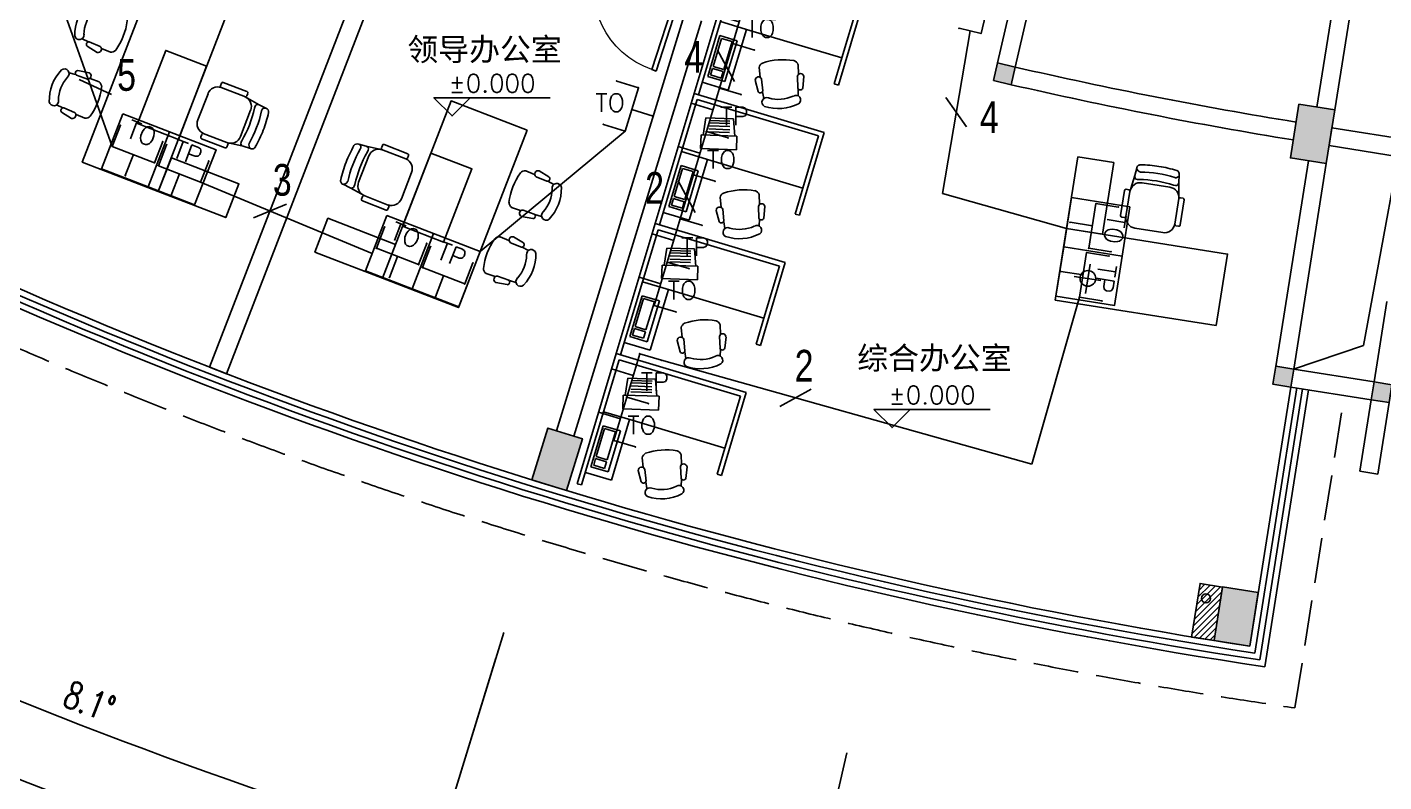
# Model space of a CAD drawing. Extents: x 13680 to 1640314, y -473492 to 65390.
# Drawn here: x 1499675 to 1514661, y -348503 to -340165 of the extents above; entities that cross this region are included whole.
import ezdxf
from ezdxf.enums import TextEntityAlignment as Align

# ---------------------------------------------------------------- set-up
doc = ezdxf.new("R2010")
doc.units = 0
doc.header["$LTSCALE"] = 1000
doc.header["$MEASUREMENT"] = 0
doc.linetypes.add('DASH', pattern=[0.35, 0.25, -0.1])
doc.layers.add('04071 FF-TXT', color=3, linetype='Continuous', lineweight=25)
for name, color, linetype in [('AXIS', 1, 'Continuous'), ('COLUMN', 255, 'Continuous'), ('DIM-照明', 3, 'Continuous'), ('door', 2, 'Continuous'), ('EQUIP-通讯', 6, 'Continuous'), ('HATCH', 8, 'Continuous'), ('PUB_HATCH', 8, 'Continuous'), ('STAIR', 2, 'Continuous'), ('VPIPE-雨水', 4, 'DASH'), ('WALL', 255, 'Continuous'), ('WINDOW', 2, 'Continuous'), ('WIRE-照明', 120, 'Continuous'), ('室外建筑', 8, 'Continuous'), ('装修家具', 8, 'Continuous')]:
    doc.layers.add(name, color=color, linetype=linetype)
doc.styles.add('_TCH_DIM_T3', font='SIMPLEX', dxfattribs={"width": 0.705882, "bigfont": 'GBCBIG'})
doc.styles.add('_TEL_DIM', font='SIMPLEX', dxfattribs={"width": 0.8, "height": 3.5, "bigfont": 'HZTXT'})
doc.styles.add('IN-C', font='')
doc.styles.add('IN-E', font='simplex.shx')
doc.styles.get("Standard").update_dxf_attribs({"font": 'haiwenrs.shx', "bigfont": 'hztxt.shx'})
doc.styles.get('IN-C').set_extended_font_data('SimSun')
doc.dimstyles.new('_TCH_ARROW&&100', dxfattribs={"dimtxt": 297.5, "dimasz": 200, "dimexe": 250, "dimexo": 300, "dimgap": 126.25, "dimtad": 1, "dimdec": 0, "dimzin": 0, "dimdsep": 46, "dimtxsty": '_TCH_DIM_T3', "dimcen": 0.09, "dimclrt": 7, "dimazin": 2, "dimtfac": 1, "dimtdec": 0, "dimtix": 1, "dimtmove": 2, "dimatfit": 3, "dimfxl": 1, "dimtolj": 1, "dimtzin": 0, "dimarcsym": 0})

# ---------------------------------------------------------------- blocks, each defined once
blk = doc.blocks.new('A$C3ECB1412')
at = {"layer": '装修家具', "color": 8}
for p, q in [((0, 1500), (0, 0)), ((0, 1500), (0, 0)), ((1500, 1500), (0, 1500)), ((0, 1500), (50, 1500)), ((1500, 1500), (1500, 544)), ((50, 1444), (50, 844)), ((50, 1444), (1450, 1444)), ((201, 1278), (496, 1355)), ((496, 1355), (567, 1176)), ((1450, 1444), (1450, 844)), ((201, 1278), (227, 1087)), ((244, 1263), (466, 1322)), ((250, 1237), (473, 1295)), ((259, 1205), (482, 1263)), ((268, 1171), (491, 1229)), ((276, 1140), (499, 1199)), ((205, 1083), (588, 1184)), ((243, 937), (205, 1083)), ((588, 1184), (626, 1037)), ((626, 1037), (243, 937)), ((50, 844), (50, 0)), ((50, 844), (50, 0)), ((390, 844), (50, 844)), ((350, 144), (350, 844)), ((390, 844), (1450, 844)), ((1450, 844), (1450, 544)), ((90, 695), (90, 223)), ((289, 695), (90, 695)), ((115, 670), (115, 347)), ((239, 670), (115, 670)), ((239, 347), (239, 670)), ((289, 223), (289, 695)), ((1008, 635), (1043, 536)), ((605, 480), (646, 383)), ((1081, 386), (1038, 507)), ((1132, 400), (1108, 527)), ((1450, 544), (1500, 544)), ((115, 347), (239, 347)), ((239, 323), (115, 323)), ((115, 323), (115, 248)), ((239, 248), (239, 323)), ((671, 223), (604, 333)), ((719, 246), (669, 365)), ((1088, 377), (1108, 304)), ((90, 223), (289, 223)), ((115, 248), (239, 248)), ((719, 236), (753, 168)), ((0, 0), (50, 0)), ((50, 144), (350, 144))]:
    blk.add_line(p, q, dxfattribs=at)
for centre, radius, start, end in [((1036, -39), 708, 96.8246, 125.3087), ((950, 594), 70.3, 35.575, 88.634), ((675, 488), 70.3, 133.4994, 186.5584), ((1074, 512), 36.8, 24.5799, 187.0599), ((639, 344), 36.8, 35.0735, 197.5535), ((1098, 254), 51.9, 322.3317, 140.7492), ((1104, 401), 27.9, 213.3494, 358.8432), ((691, 242), 27.9, 223.2902, 8.784), ((795, 137), 51.9, 81.3842, 259.8017), ((800, 575), 489, 268.3277, 313.8056), ((797, 582), 394, 270.7801, 311.3533)]:
    blk.add_arc(centre, radius, start, end, dxfattribs=at)
blk = doc.blocks.new('A$C4CDD4A0C')
at = {"layer": '装修家具', "color": 8}
for p, q in [((1426, 1634), (1426, 1335)), ((1264, 1482), (1593, 1482)), ((386, 1218), (386, 1188)), ((682, 1234), (402, 1234)), ((697, 1188), (697, 1218)), ((222, 1146), (139, 1139)), ((371, 1167), (222, 1146)), ((260, 1116), (258, 1094)), ((288, 1056), (288, 744)), ((685, 1173), (405, 1173)), ((682, 1172), (682, 1172)), ((794, 744), (794, 1056)), ((794, 1056), (794, 1056)), ((139, 663), (222, 654)), ((222, 654), (371, 633)), ((258, 709), (259, 686)), ((386, 612), (386, 582)), ((395, 628), (682, 628)), ((682, 628), (682, 628)), ((697, 582), (697, 612)), ((402, 566), (682, 566))]:
    blk.add_line(p, q, dxfattribs=at)
for points in [[(917, 1400), (917, 1800), (117, 1800), (117, 1400)], [(1717, 0), (1717, 1800), (917, 1800), (917, 0)]]:
    blk.add_lwpolyline(points, close=True, dxfattribs=at)
blk.add_circle((1425, 1482), 86.5, dxfattribs=at)
for centre, radius, start, end in [((402, 1218), 15.6, 90, 180), ((682, 1218), 15.6, 0, 90), ((1453, 898), 1374, 171.4477, 179.9347), ((133, 1101), 38.4, 81.1166, 176.8521), ((118, 1087), 55.7, 6.303, 68.0435), ((1455, 900), 1296, 171.4477, 188.5523), ((230, 1117), 30.1, 357.8693, 100.843), ((1539, 901), 1296, 171.4477, 188.5523), ((405, 1056), 117, 90, 180), ((402, 1188), 15.6, 180, 261.0411), ((682, 1188), 15.6, 270, 0), ((678, 1056), 117, 0, 88.0898), ((1453, 902), 1374, 180.0653, 188.5523), ((136, 705), 41.7, 190.1524, 273.9531), ((137, 700), 37.3, 272.6932, 11.282), ((227, 686), 32.5, 262.6639, 359.9194), ((405, 744), 117, 180, 266.9085), ((402, 612), 15.6, 90, 180), ((678, 744), 117, 271.9102, 0), ((682, 612), 15.6, 0, 90), ((402, 582), 15.6, 180, 270), ((682, 582), 15.6, 270, 0)]:
    blk.add_arc(centre, radius, start, end, dxfattribs=at)
blk = doc.blocks.new('A$C0B520725')
at = {"layer": '装修家具', "color": 8}
for p, q in [((574, 2310), (501, 2330)), ((582, 2303), (704, 2260)), ((597, 2354), (724, 2330)), ((832, 2230), (733, 2265)), ((432, 1942), (364, 1976)), ((419, 1893), (529, 1826)), ((442, 1941), (561, 1891)), ((676, 1828), (579, 1868)), ((292, 1581), (219, 1601)), ((300, 1574), (422, 1531)), ((315, 1625), (442, 1601)), ((550, 1500), (451, 1536)), ((1754, 1369), (1641, 1079)), ((1903, 1486), (1892, 1457)), ((1901, 1437), (1901, 1437)), ((2168, 1334), (1901, 1437)), ((2184, 1393), (1923, 1494)), ((2182, 1345), (2193, 1373)), ((150, 1213), (82, 1246)), ((160, 1212), (279, 1162)), ((2320, 1247), (2189, 1320)), ((2267, 1208), (2274, 1230)), ((2394, 1208), (2320, 1247)), ((137, 1164), (247, 1097)), ((394, 1098), (297, 1139)), ((1641, 1079), (1641, 1079)), ((2113, 896), (2225, 1186)), ((1684, 920), (1673, 892)), ((1701, 930), (1962, 829)), ((1704, 929), (1704, 929)), ((1682, 872), (1943, 771)), ((1963, 779), (1974, 808)), ((1996, 822), (2142, 788)), ((2118, 830), (2128, 849)), ((2142, 788), (2223, 765))]:
    blk.add_line(p, q, dxfattribs=at)
for points in [[(1123, 2572), (365, 613), (1204, 289), (1962, 2247)], [(1739, 1672), (1427, 864), (974, 1039), (1287, 1847)], [(1349, 662), (1204, 289), (1950, 0), (2095, 373)]]:
    blk.add_lwpolyline(points, close=True, dxfattribs=at)
for centre, radius, start, end in [((771, 2022), 489, 136.1102, 181.5881), ((778, 2019), 394, 138.5626, 179.1358), ((450, 2320), 51.9, 309.1666, 127.5841), ((598, 2326), 27.9, 91.0726, 236.5665), ((708, 2297), 36.8, 262.856, 65.3359), ((158, 2259), 708, 324.6071, 353.0912), ((791, 2173), 70.3, 1.2819, 54.3409), ((333, 2018), 51.9, 190.1142, 8.5317), ((438, 1914), 27.9, 81.1318, 226.6257), ((540, 1861), 36.8, 252.3624, 54.8424), ((684, 1898), 70.3, 263.3575, 316.4165), ((489, 1293), 489, 136.1102, 181.5881), ((496, 1290), 394, 138.5626, 179.1358), ((168, 1591), 51.9, 309.1666, 127.5841), ((316, 1597), 27.9, 91.0726, 236.5665), ((426, 1567), 36.8, 262.856, 65.3359), ((509, 1443), 70.3, 1.2819, 54.3409), ((-124, 1530), 708, 324.6071, 353.0912), ((1862, 1327), 117, 70.7594, 158.8492), ((1906, 1451), 15.6, 158.8492, 248.8492), ((1917, 1480), 15.6, 68.8492, 158.8492), ((2179, 1379), 15.6, 338.8492, 68.8492), ((51, 1288), 51.9, 190.1142, 8.5317), ((156, 1184), 27.9, 81.1318, 226.6257), ((1002, 1491), 1296, 330.2968, 347.4015), ((2167, 1350), 15.6, 248.8492, 338.8492), ((2116, 1228), 117, 338.8492, 65.7577), ((2304, 1218), 32.5, 61.5131, 158.7685), ((2383, 1173), 37.3, 71.5424, 170.1312), ((2382, 1168), 41.7, 349.0015, 72.8023), ((258, 1132), 36.8, 252.3624, 54.8424), ((402, 1168), 70.3, 263.3575, 316.4165), ((1750, 1037), 117, 158.8492, 246.9389), ((1081, 1462), 1296, 330.2968, 347.4015), ((1082, 1460), 1374, 338.9144, 347.4015), ((1699, 915), 15.6, 68.8492, 158.8492), ((1083, 1463), 1374, 330.2968, 338.7839), ((1688, 886), 15.6, 158.8492, 248.8492), ((1949, 785), 15.6, 248.8492, 338.8492), ((2004, 938), 117, 248.8492, 338.8492), ((1960, 814), 15.6, 338.8492, 59.8903), ((2146, 818), 30.1, 156.7185, 259.6921), ((2261, 805), 55.7, 165.1521, 226.8927), ((2242, 798), 38.4, 239.9658, 335.7013)]:
    blk.add_arc(centre, radius, start, end, dxfattribs=at)
blk = doc.blocks.new('yg')
at = {"layer": 'VPIPE-雨水', "linetype": 'Continuous'}
blk.add_circle((432554, 245591), 50, dxfattribs=at)
blk = doc.blocks.new('$DorLib2D$00000001')
for p, q in [((0.45, 0.975), (0.5, 0.975)), ((0.45, 0), (0.45, 0.975)), ((0.5, 0), (0.5, 0.975)), ((0.5, 0), (0.45, 0))]:
    blk.add_line(p, q)
at = {"lineweight": 13}
blk.add_arc((0.475, 0), 0.975, 91.4693, 180, dxfattribs=at)
blk = doc.blocks.new('*D84')
at = {"layer": 'AXIS', "color": 0, "lineweight": -2, "transparency": 16777216}
for p, q in [((1483993, -335455), (1482372, -337293)), ((1490371, -340323), (1489025, -342370))]:
    blk.add_line(p, q, dxfattribs=at)
blk.add_arc((1521555, -292849), 59000, 228.79422, 236.50578, dxfattribs=at)
at = {"layer": 'AXIS', "color": 0, "transparency": 16777216}
for points in [[(1482666, -337262), (1482710, -337212), (1482538, -337105)], [(1489014, -342023), (1488977, -342079), (1489163, -342161)]]:
    blk.add_solid(points, dxfattribs=at)
at = {"layer": 'Defpoints', "color": 0, "transparency": 16777216}
for p in [(1521555, -292849), (1484191, -335230), (1484666, -338894), (1490535, -340072)]:
    blk.add_point(p, dxfattribs=at)
at = {"layer": 'AXIS', "color": 7, "transparency": 16777216, "insert": (1485928, -339532), "char_height": 297.5, "attachment_point": 5, "rotation": 322.65, "style": '_TCH_DIM_T3'}
blk.add_mtext('\\A1;8.1°', dxfattribs=at)
blk = doc.blocks.new('*D85')
at = {"layer": 'AXIS', "color": 0, "lineweight": -2, "transparency": 16777216}
for p, q in [((1490371, -340323), (1489025, -342370)), ((1497371, -344243), (1496328, -346460))]:
    blk.add_line(p, q, dxfattribs=at)
blk.add_arc((1521555, -292849), 59000, 236.89422, 244.60578, dxfattribs=at)
at = {"layer": 'AXIS', "color": 0, "transparency": 16777216}
for points in [[(1489312, -342299), (1489348, -342243), (1489163, -342161)], [(1496267, -346118), (1496239, -346178), (1496434, -346233)]]:
    blk.add_solid(points, dxfattribs=at)
at = {"layer": 'Defpoints', "color": 0, "transparency": 16777216}
for p in [(1521555, -292849), (1490535, -340072), (1491522, -343632), (1497499, -343971)]:
    blk.add_point(p, dxfattribs=at)
at = {"layer": 'AXIS', "color": 7, "transparency": 16777216, "insert": (1492861, -344086), "char_height": 297.5, "attachment_point": 5, "rotation": 330.75, "style": '_TCH_DIM_T3'}
blk.add_mtext('\\A1;8.1°', dxfattribs=at)
blk = doc.blocks.new('*D86')
at = {"layer": 'AXIS', "color": 0, "lineweight": -2, "transparency": 16777216}
for p, q in [((1497371, -344243), (1496328, -346460)), ((1504854, -347138), (1504133, -349479))]:
    blk.add_line(p, q, dxfattribs=at)
blk.add_arc((1521555, -292849), 59000, 244.99422, 252.70578, dxfattribs=at)
at = {"layer": 'AXIS', "color": 0, "transparency": 16777216}
for points in [[(1496601, -346349), (1496629, -346288), (1496434, -346233)], [(1504025, -349150), (1504006, -349213), (1504207, -349240)]]:
    blk.add_solid(points, dxfattribs=at)
at = {"layer": 'Defpoints', "color": 0, "transparency": 16777216}
for p in [(1521555, -292849), (1497499, -343971), (1504942, -346851), (1498977, -347358)]:
    blk.add_point(p, dxfattribs=at)
at = {"layer": 'AXIS', "color": 7, "transparency": 16777216, "insert": (1500366, -347618), "char_height": 297.5, "attachment_point": 5, "rotation": 338.85, "style": '_TCH_DIM_T3'}
blk.add_mtext('\\A1;8.1°', dxfattribs=at)
blk = doc.blocks.new('*D87')
at = {"layer": 'AXIS', "color": 0, "lineweight": -2, "transparency": 16777216}
for p, q in [((1504854, -347138), (1504133, -349479)), ((1508730, -348182), (1508176, -350568))]:
    blk.add_line(p, q, dxfattribs=at)
blk.add_arc((1521555, -292849), 59000, 253.09422, 256.75577, dxfattribs=at)
at = {"layer": 'AXIS', "color": 0, "transparency": 16777216}
for points in [[(1504388, -349331), (1504408, -349267), (1504207, -349240)], [(1508046, -350247), (1508030, -350312), (1508233, -350325)]]:
    blk.add_solid(points, dxfattribs=at)
at = {"layer": 'Defpoints', "color": 0, "transparency": 16777216}
for p in [(1521555, -292849), (1504942, -346851), (1508797, -347889), (1505540, -349634)]:
    blk.add_point(p, dxfattribs=at)
at = {"layer": 'AXIS', "color": 7, "transparency": 16777216, "insert": (1506282, -349553), "char_height": 297.5, "attachment_point": 5, "rotation": 344.925, "style": '_TCH_DIM_T3'}
blk.add_mtext('\\A1;4.05°', dxfattribs=at)
blk = doc.blocks.new('*D88')
at = {"layer": 'AXIS', "color": 0, "lineweight": -2, "transparency": 16777216}
for p, q in [((1508730, -348182), (1508176, -350568)), ((1512669, -348949), (1512286, -351369))]:
    blk.add_line(p, q, dxfattribs=at)
blk.add_arc((1521555, -292849), 59000, 257.14422, 260.80566, dxfattribs=at)
at = {"layer": 'AXIS', "color": 0, "transparency": 16777216}
for points in [[(1508420, -350402), (1508435, -350337), (1508233, -350325)], [(1512133, -351058), (1512123, -351124), (1512325, -351122)]]:
    blk.add_solid(points, dxfattribs=at)
at = {"layer": 'Defpoints', "color": 0, "transparency": 16777216}
for p in [(1521555, -292849), (1508797, -347889), (1512716, -348653), (1509591, -350623)]:
    blk.add_point(p, dxfattribs=at)
at = {"layer": 'AXIS', "color": 7, "transparency": 16777216, "insert": (1510325, -350490), "char_height": 297.5, "attachment_point": 5, "rotation": 348.9749, "style": '_TCH_DIM_T3'}
blk.add_mtext('\\A1;4.05°', dxfattribs=at)
blk = doc.blocks.new('*D89')
at = {"layer": 'AXIS', "color": 0, "lineweight": -2, "transparency": 16777216}
for p, q in [((1464755, -292849), (1461505, -292849)), ((1512669, -348949), (1512161, -352159))]:
    blk.add_line(p, q, dxfattribs=at)
blk.add_arc((1521555, -292849), 59800, 180.19165, 260.80826, dxfattribs=at)
at = {"layer": 'AXIS', "color": 0, "transparency": 16777216}
for points in [[(1461722, -293049), (1461789, -293049), (1461755, -292849)], [(1512008, -351848), (1511997, -351914), (1512200, -351912)]]:
    blk.add_solid(points, dxfattribs=at)
at = {"layer": 'Defpoints', "color": 0, "transparency": 16777216}
for p in [(1465055, -292849), (1521555, -292849), (1468273, -319997), (1512716, -348653)]:
    blk.add_point(p, dxfattribs=at)
at = {"layer": 'AXIS', "color": 7, "transparency": 16777216, "insert": (1476292, -331507), "char_height": 297.5, "attachment_point": 5, "rotation": 310.5, "style": '_TCH_DIM_T3'}
blk.add_mtext('\\A1;81°', dxfattribs=at)
blk = doc.blocks.new('_FZH')
blk.add_lwpolyline([(-0.5, -0.5), (0.5, -0.5), (0.5, 0.5), (-0.5, 0.5)], close=True)
at = {"layer": 'PUB_HATCH'}
blk.add_solid([(-0.5, -0.5), (0.5, -0.5), (-0.5, 0.5), (0.5, 0.5)], dxfattribs=at)
blk = doc.blocks.new('bg')
blk.add_lwpolyline([(2, 2), (0, 0), (-2, 2), (10.82, 2)])
at = {"color": 7, "style": 'IN-E'}
blk.add_attdef('LEVEL', (2, 2.61), '', height=2, dxfattribs=at)
blk = doc.blocks.new('$equip$00001847')
for p, q in [((-0.5, 0.499), (-0.5, 0.999)), ((0.5, 0.999), (0.5, 0.499)), ((0.5, 0.499), (-0.5, 0.499)), ((0, 0.5), (0, 0))]:
    blk.add_line(p, q)
for p in [(-0.5, 0.999), (0.5, 0.999), (-0.5, 0.499), (0.5, 0.499), (0, 0)]:
    blk.add_point(p)
at = {"color": 7, "style": '_TEL_DIM'}
blk.add_attdef('$TEXT$', text='', height=0.4, dxfattribs=at).set_placement((0, 0.999), align=Align.MIDDLE_CENTER)
at = {"color": 7, "style": '_TEL_DIM', "flags": 1}
blk.add_attdef('A', text='', height=0.00002, dxfattribs=at).set_placement((0, 0), align=Align.MIDDLE_CENTER)
blk = doc.blocks.new('$TelecSys$00000095')
blk.add_line((0.4, 0.4), (-0.4, -0.4))
at = {"width": 0.8}
blk.add_attdef('N', text='', height=1, dxfattribs=at).set_placement((-0.017, 1.056), align=Align.MIDDLE)

msp = doc.modelspace()

# ---------------------------------------------------------------- hatches: boundary and pattern name
at = {"layer": 'WALL'}
h = msp.add_hatch(dxfattribs=at)
h.set_pattern_fill('ANSI31', color=0, scale=30)
h.set_pattern_definition([(45, (1348157.63, -351894.644), (-33.67596, 33.67596), [])])
h.paths.add_polyline_path([(1512784.992, -346941.92), (1512878.735, -346350.12), (1512630.826, -346310.845), (1512537.082, -346902.646)])

# ---------------------------------------------------------------- linework, layer by layer
at = {"layer": 'AXIS'}
msp.add_line((1504941.768, -346851.008), (1503765.606, -350674.18), dxfattribs=at)
at = {"layer": 'COLUMN'}
for p, q in [((1514975.046, -341417.334), (1514086.873, -341276.644)), ((1514943.755, -341614.871), (1514055.582, -341474.181))]:
    msp.add_line(p, q, dxfattribs=at)
at = {"layer": 'EQUIP-通讯'}
for points in [[(1500731.847, -341121.277), (1501246.64, -341320.444), (1501010.586, -341930.579), (1500495.793, -341731.412)], [(1501246.64, -341320.444), (1501761.432, -341519.611), (1501525.378, -342129.746), (1501010.586, -341930.579)], [(1511856.915, -342150.618), (1511770.557, -342695.798), (1511124.406, -342593.446), (1511210.764, -342048.266)], [(1503648.962, -342246.619), (1504163.76, -342445.771), (1503927.724, -343055.913), (1503412.926, -342856.761)], [(1504163.76, -342445.771), (1504678.559, -342644.922), (1504442.523, -343255.065), (1503927.724, -343055.913)], [(1511770.557, -342695.798), (1511684.198, -343240.978), (1511038.047, -343138.626), (1511124.406, -342593.446)]]:
    msp.add_lwpolyline(points, close=True, dxfattribs=at)
at = {"layer": 'STAIR'}
for p, q in [((1514437.31, -343681.733), (1515757.309, -336478.913)), ((1513663.945, -343943.326), (1514437.31, -343681.733))]:
    msp.add_line(p, q, dxfattribs=at)
at = {"layer": 'WALL', "color": 0}
for p, q in [((1510856.301, -338563.373), (1510393.364, -340560.619)), ((1511017.266, -338754.657), (1510588.222, -340605.679)), ((1514210.512, -339220.297), (1513921.016, -341047.889)), ((1514384.582, -339399.736), (1514118.553, -341079.177)), ((1505522.481, -344623.28), (1506933.875, -340035.474)), ((1505713.64, -344682.088), (1507125.033, -340094.282)), ((1514086.873, -341276.644), (1514055.582, -341474.181)), ((1513827.155, -341640.502), (1513467.314, -343912.18)), ((1514024.692, -341671.789), (1513664.851, -343943.47)), ((1514552.622, -344084.096), (1514693.43, -343195.176)), ((1513664.851, -343943.47), (1514552.622, -344084.096)), ((1513633.481, -344140.994), (1514521.331, -344281.633)), ((1514396.245, -345071.299), (1514521.331, -344281.633)), ((1514593.782, -345102.589), (1514718.869, -344312.921)), ((1514396.245, -345071.299), (1514593.782, -345102.589))]:
    msp.add_line(p, q, dxfattribs=at)
at = {"layer": 'WALL', "color": 0, "linetype": 'ByBlock'}
for p, q in [((1503709.96, -338698.489), (1501689.496, -343921.299)), ((1503932.568, -338677.386), (1501876.025, -343993.458)), ((1501876.025, -343993.458), (1501689.496, -343921.299))]:
    msp.add_line(p, q, dxfattribs=at)
at = {"layer": 'WALL', "color": 0}
msp.add_lwpolyline([(1512784.992, -346941.92), (1512878.735, -346350.12), (1512630.826, -346310.845), (1512537.082, -346902.646)], close=True, dxfattribs=at)
for radius, start, end in [(49000, 257.0669277, 260.7661053), (49200, 257.066453, 260.767056)]:
    msp.add_arc((1521555.046, -292848.703), radius, start, end, dxfattribs=at)
at = {"layer": 'WINDOW'}
for p, q in [((1513179.006, -347004.792), (1513632.662, -344140.864)), ((1513234.743, -347081.168), (1513698.837, -344151.347)), ((1513289.661, -347156.326), (1513764.024, -344161.673)), ((1513345.423, -347232.543), (1513830.199, -344172.155))]:
    msp.add_line(p, q, dxfattribs=at)
for radius, end in [(54867, 261.2777346), (54800, 261.2080234), (55000, 261.4156146), (54933, 261.3462394)]:
    msp.add_arc((1521555.046, -292848.703), radius, 244.9045542, end, dxfattribs=at)
at = {"layer": 'WIRE-照明'}
for p, q in [((1500060.846, -339934.211), (1500616.037, -341481.957)), ((1510091.731, -340205.842), (1509784.779, -342001.326)), ((1504678.559, -342644.922), (1506279.78, -341313.117)), ((1501591.154, -341877.025), (1503487.361, -342664.35)), ((1509784.779, -342001.326), (1511156.788, -342389.405)), ((1511298.951, -343149.738), (1510773.149, -344992.323)), ((1506681.737, -343844.322), (1510773.149, -344992.323))]:
    msp.add_line(p, q, dxfattribs=at)
at = {"layer": 'WIRE-照明', "linetype": 'Continuous'}
for p, q in [((1507321.128, -340837.64), (1507468.316, -340346.117)), ((1506888.675, -342281.786), (1507034.262, -341795.61))]:
    msp.add_line(p, q, dxfattribs=at)
at = {"layer": '室外建筑', "linetype": 'DASH', "ltscale": 2}
msp.add_line((1513678.592, -347685.93), (1514225.273, -344234.736), dxfattribs=at)
msp.add_arc((1521555.046, -292848.703), 55400, 179.1726169, 261.8263191, dxfattribs=at)

# ---------------------------------------------------------------- block references
msp.add_blockref('A$C0B520725', (1499919.312, -342269.379))
at = {"xscale": -1, "rotation": 317.6999998887255}
msp.add_blockref('A$C0B520725', (1504296.775, -343962.891), dxfattribs=at)
at = {"layer": '04071 FF-TXT', "color": 9}
ref = msp.add_blockref('bg', (1504369.073, -341145.712), dxfattribs=dict(at, xscale=100, yscale=100, zscale=100))
ref.add_attrib('LEVEL', '%%P0.000', (1504331.343, -340885.172), dxfattribs={"layer": '0', "color": 7, "height": 200, "style": 'IN-E'})
ref = msp.add_blockref('bg', (1509228.74, -344589.663), dxfattribs=dict(at, xscale=100, yscale=100, zscale=100))
ref.add_attrib('LEVEL', '%%P0.000', (1509191.01, -344329.123), dxfattribs={"layer": '0', "color": 7, "height": 200, "style": 'IN-E'})
at = {"layer": 'COLUMN', "linetype": 'ByBlock'}
for p, xscale, yscale, zscale, rotation in [((1510468.202, -340680.617), 199.9999999999784, 199.9999999999784, 199.9999999999784, 346.9499978971498), ((1513550.357, -344026.579), 199.9999999999801, 199.9999999999801, 199.9999999999801, 80.99988415236139), ((1514635.993, -344198.546), 199.999999999996, 199.999999999996, 199.999999999996, 80.99891273951542)]:
    msp.add_blockref('_FZH', p, dxfattribs=dict(at, xscale=xscale, yscale=yscale, zscale=zscale, rotation=rotation))
at = {"layer": 'COLUMN'}
for p, xscale, yscale, zscale, rotation in [((1513874.085, -341344.196), 599.9999999999686, 400, 399.9999999999912, 80.99996626789587), ((1505529.848, -344939.422), 399.9999999999911, 600, 600.0000000000082, 342.8999999422579), ((1513029.401, -346677.307), 600.0000000001986, 400, 399.9999999999912, 80.99996626789937)]:
    msp.add_blockref('_FZH', p, dxfattribs=dict(at, xscale=xscale, yscale=yscale, zscale=zscale, rotation=rotation))
at = {"layer": 'DIM-照明'}
ref = msp.add_blockref('$TelecSys$00000095', (1507394.722, -340591.878), dxfattribs=dict(at, xscale=350, yscale=350, zscale=350, rotation=73.32952041783794))
ref.add_attrib('N', '4', dxfattribs={"layer": '0', "color": 7, "height": 350, "width": 0.8}).set_placement((1507039.056, -340491.738), align=Align.MIDDLE)
ref = msp.add_blockref('$TelecSys$00000095', (1500428.013, -340826.09), dxfattribs=dict(at, xscale=350, yscale=350, zscale=350, rotation=289.7333986838571))
ref.add_attrib('N', '5', dxfattribs={"layer": '0', "color": 7, "height": 350, "width": 0.8}).set_placement((1500773.703, -340695.609), align=Align.MIDDLE)
ref = msp.add_blockref('$TelecSys$00000095', (1509938.255, -341103.584), dxfattribs=dict(at, xscale=350, yscale=350, zscale=350, rotation=260.2986157407785))
ref.add_attrib('N', '4', dxfattribs={"layer": '0', "color": 7, "height": 350, "width": 0.8}).set_placement((1510303.444, -341159.829), align=Align.MIDDLE)
ref = msp.add_blockref('$TelecSys$00000095', (1502357.273, -342195.126), dxfattribs=dict(at, xscale=350, yscale=350, zscale=350, rotation=337.4512656231205))
ref.add_attrib('N', '3', dxfattribs={"layer": '0', "color": 7, "height": 350, "width": 0.8}).set_placement((1502493.312, -341851.586), align=Align.MIDDLE)
ref = msp.add_blockref('$TelecSys$00000095', (1506961.468, -342038.698), dxfattribs=dict(at, xscale=350, yscale=350, zscale=350, rotation=73.3295204179253))
ref.add_attrib('N', '2', dxfattribs={"layer": '0', "color": 7, "height": 350, "width": 0.8}).set_placement((1506605.802, -341938.558), align=Align.MIDDLE)
ref = msp.add_blockref('$TelecSys$00000095', (1508163.178, -344259.997), dxfattribs=dict(at, xscale=350, yscale=350, zscale=350, rotation=344.3265236112449))
ref.add_attrib('N', '2', dxfattribs={"layer": '0', "color": 7, "height": 350, "width": 0.8}).set_placement((1508257.114, -343902.642), align=Align.MIDDLE)
at = {"layer": 'door', "xscale": -999.9999999999675, "yscale": 1000, "zscale": 1000, "rotation": 162.073562532621}
msp.add_blockref('$DorLib2D$00000001', (1506447.937, -339568.105), dxfattribs=at)
at = {"layer": 'EQUIP-通讯'}
ref = msp.add_blockref('$equip$00001847', (1510512.476, -340046.737), dxfattribs=dict(at, xscale=500, yscale=500, zscale=500, rotation=76.94999279197921))
ref.add_attrib('$TEXT$', 'TO', dxfattribs={"layer": '0', "color": 7, "height": 200, "style": '_TEL_DIM'}).set_placement((1510025.876, -339933.949), align=Align.MIDDLE_CENTER)
ref = msp.add_blockref('$equip$00001847', (1507301.019, -340035.051), dxfattribs=dict(at, xscale=500.0000000000002, yscale=500.0000000000002, zscale=500.0000000000002, rotation=253.3295204139709))
ref.add_attrib('$TEXT$', 'TO', dxfattribs={"layer": '0', "color": 7, "height": 200, "style": '_TEL_DIM'}).set_placement((1507779.526, -340178.341), align=Align.MIDDLE_CENTER)
ref = msp.add_blockref('$equip$00001847', (1506591.761, -341147.531), dxfattribs=dict(at, xscale=500, yscale=500, zscale=500, rotation=72.89999791673299))
ref.add_attrib('$TEXT$', 'TO', dxfattribs={"layer": '0', "color": 7, "height": 200, "style": '_TEL_DIM'}).set_placement((1506114.342, -341000.658), align=Align.MIDDLE_CENTER)
ref = msp.add_blockref('$equip$00001847', (1507010.398, -341005.559), dxfattribs=dict(at, xscale=500.0000000000002, yscale=500.0000000000002, zscale=500.0000000000002, rotation=253.3295204139709))
ref.add_attrib('$TEXT$', 'TP', dxfattribs={"layer": '0', "color": 7, "height": 200, "style": '_TEL_DIM'}).set_placement((1507488.904, -341148.849), align=Align.MIDDLE_CENTER)
for p, xscale, yscale, zscale, rotation, values in [((1500759.169, -341804.855), 499.9999999999172, 499.9999999999172, 499.9999999999172, 338.8491611471898, {'$TEXT$': 'TO'}), ((1501267.969, -342019.512), 499.9999999999172, 499.9999999999172, 499.9999999999172, 338.8491611471898, {'$TEXT$': 'TP'}), ((1511194.398, -342321.2), 499.9999999998085, 499.9999999998085, 499.9999999998085, 260.9989360010845, {'$TEXT$': 'TO'}), ((1503676.304, -342930.196), 499.9999999999168, 499.9999999999168, 499.9999999999168, 338.8508387414366, {'$TEXT$': 'TO'}), ((1504185.111, -343144.838), 499.9999999999168, 499.9999999999168, 499.9999999999168, 338.8508387414366, {'$TEXT$': 'TP'}), ((1511091.636, -342863.782), 499.9999999998085, 499.9999999998085, 499.9999999998085, 260.9989360010845, {'$TEXT$': 'TP'})]:
    msp.add_blockref('$equip$00001847', p, dxfattribs=dict(at, xscale=xscale, yscale=yscale, zscale=zscale, rotation=rotation)).add_auto_attribs(values)
ref = msp.add_blockref('$equip$00001847', (1506866.964, -341484.544), dxfattribs=dict(at, xscale=500.0000000000002, yscale=500.0000000000002, zscale=500.0000000000002, rotation=253.3295204139709))
ref.add_attrib('$TEXT$', 'TO', dxfattribs={"layer": '0', "color": 7, "height": 200, "style": '_TEL_DIM'}).set_placement((1507345.471, -341627.834), align=Align.MIDDLE_CENTER)
ref = msp.add_blockref('$equip$00001847', (1506577.944, -342449.705), dxfattribs=dict(at, xscale=500, yscale=500, zscale=500, rotation=253.3295204139708))
ref.add_attrib('$TEXT$', 'TP', dxfattribs={"layer": '0', "color": 7, "height": 200, "style": '_TEL_DIM'}).set_placement((1507056.451, -342592.995), align=Align.MIDDLE_CENTER)
ref = msp.add_blockref('$equip$00001847', (1506434.51, -342928.69), dxfattribs=dict(at, xscale=500, yscale=500, zscale=500, rotation=253.3295204139708))
ref.add_attrib('$TEXT$', 'TO', dxfattribs={"layer": '0', "color": 7, "height": 200, "style": '_TEL_DIM'}).set_placement((1506913.017, -343071.981), align=Align.MIDDLE_CENTER)
ref = msp.add_blockref('$equip$00001847', (1506131.514, -343940.525), dxfattribs=dict(at, xscale=500, yscale=500, zscale=500, rotation=253.3295204139709))
ref.add_attrib('$TEXT$', 'TP', dxfattribs={"layer": '0', "color": 7, "height": 200, "style": '_TEL_DIM'}).set_placement((1506610.02, -344083.815), align=Align.MIDDLE_CENTER)
ref = msp.add_blockref('$equip$00001847', (1505988.08, -344419.51), dxfattribs=dict(at, xscale=500, yscale=500, zscale=500, rotation=253.3295204139709))
ref.add_attrib('$TEXT$', 'TO', dxfattribs={"layer": '0', "color": 7, "height": 200, "style": '_TEL_DIM'}).set_placement((1506466.587, -344562.8), align=Align.MIDDLE_CENTER)
at = {"layer": 'HATCH'}
msp.add_blockref('yg', (1080142.284, -592066.876), dxfattribs=at)
at = {"layer": '装修家具', "color": 8, "rotation": 343.3295204139654}
for p in [(1507042.71, -340897.656), (1506612.409, -342334.612), (1506182.109, -343771.567), (1505751.808, -345208.523)]:
    msp.add_blockref('A$C3ECB1412', p, dxfattribs=at)
at = {"layer": '装修家具', "color": 8, "xscale": -1, "rotation": 80.99893600110687}
msp.add_blockref('A$C4CDD4A0C', (1513078.056, -341765.518), dxfattribs=at)

# ---------------------------------------------------------------- texts
at = {"color": 9, "style": 'IN-C'}
for s, p in [('领导办公室', (1503875.226, -340535.311)), ('综合办公室', (1508843.644, -343944.984))]:
    msp.add_text(s, height=250, dxfattribs=at).set_placement(p)

# ---------------------------------------------------------------- dimensions: what is measured, and where the dimension line sits
at = {"layer": 'AXIS'}
for base, p1, p2, picture, middle in [((1468272.845, -319997.313), (1465055.046, -292848.726), (1512716.386, -348653.076), '*D89', (1476291.85, -331507.061)), ((1484665.729, -338894.097), (1484190.926, -335229.978), (1490535.257, -340071.819), '*D84', (1485927.625, -339531.81)), ((1491521.602, -343632.483), (1490535.257, -340071.819), (1497498.516, -343971.431), '*D85', (1492860.764, -344086.031)), ((1498976.723, -347357.595), (1497498.516, -343971.431), (1504941.768, -346851.008), '*D86', (1500366.43, -347617.93)), ((1505540.059, -349633.562), (1504941.768, -346851.008), (1508797.272, -347889.499), '*D87', (1506281.658, -349552.753)), ((1509590.555, -350622.84), (1508797.272, -347889.499), (1512716.386, -348653.076), '*D88', (1510324.577, -350489.853))]:
    dim = msp.add_angular_dim_3p(base=base, center=(1521555.046, -292848.703), p1=p1, p2=p2, dimstyle='_TCH_ARROW&&100', dxfattribs=at)
    dim.commit()
    dim.dimension.update_dxf_attribs({"geometry": picture, "text_midpoint": middle})

doc.saveas('drawing.dxf')
